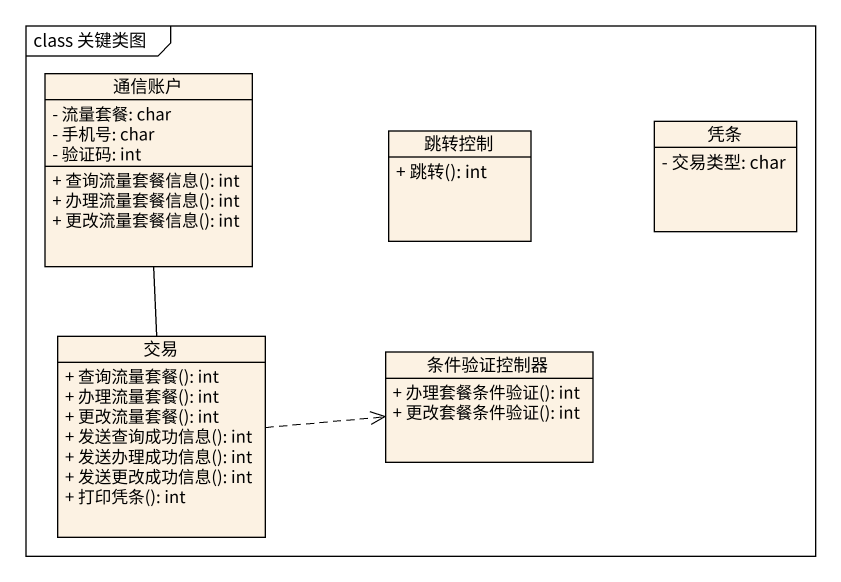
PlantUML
@startuml
mainframe class 关键类图
hide circle
hide empty members
skinparam classAttributeIconSize 0
class 通信账户 {
  - 流量套餐: char
  - 手机号: char
  - 验证码: int
  + 查询流量套餐信息(): int
  + 办理流量套餐信息(): int
  + 更改流量套餐信息(): int
}
class 跳转控制 {
  + 跳转(): int
}
class 凭条 {
  - 交易类型: char
}
class 交易 {
  + 查询流量套餐(): int
  + 办理流量套餐(): int
  + 更改流量套餐(): int
  + 发送查询成功信息(): int
  + 发送办理成功信息(): int
  + 发送更改成功信息(): int
  + 打印凭条(): int
}
class 条件验证控制器 {
  + 办理套餐条件验证(): int
  + 更改套餐条件验证(): int
}
通信账户 -- 交易
交易 .right.> 条件验证控制器
@enduml
